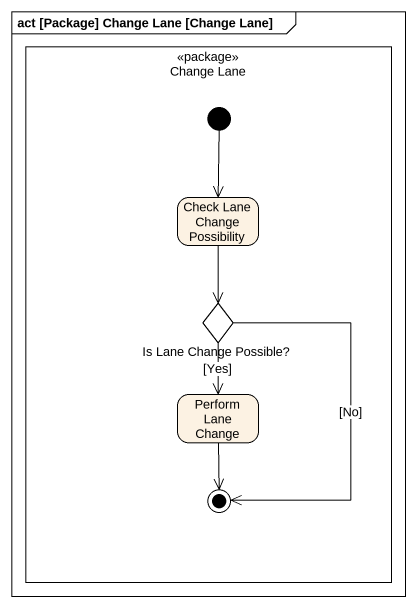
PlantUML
@startuml
mainframe act [Package] Change Lane [Change Lane]
hide empty description
state "Change Lane" as Change_Lane <<package>> {
  state "Check Lane Change Possibility" as Check_Lane_Change
  state "Is Lane Change Possible?" as Is_Lane_Change_Possible <<choice>>
  state "Perform Lane Change" as Perform_Lane_Change
  [*] --> Check_Lane_Change
  Is_Lane_Change_Possible --> [*] : [No]
  Perform_Lane_Change --> [*]
}
Check_Lane_Change --> Is_Lane_Change_Possible
Is_Lane_Change_Possible --> Perform_Lane_Change : [Yes]
@enduml
